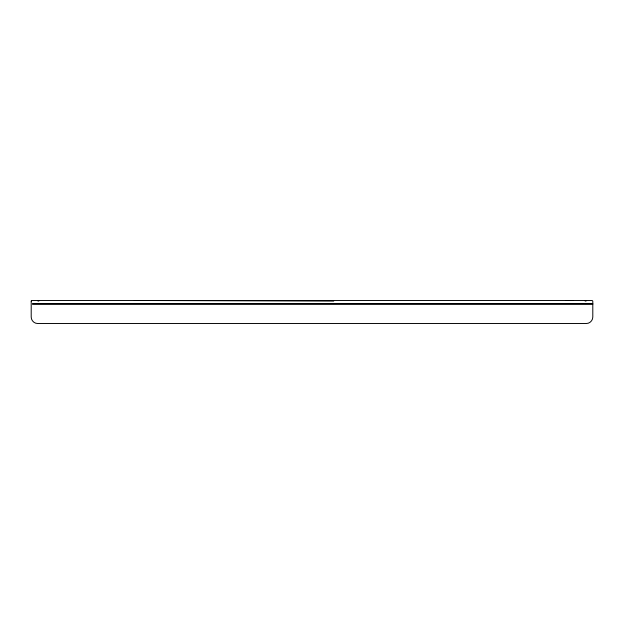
<?xml version="1.0" encoding="UTF-8"?>
<svg xmlns="http://www.w3.org/2000/svg" width="624" height="624" viewBox="0 0 624 624"><rect width="100%" height="100%" fill="white"/><g stroke="black" fill="none" stroke-linecap="round" stroke-linejoin="round"><path stroke-width="0.94" d="M38.704 301.049L39.351 300.479M585.936 301.049L586.583 300.479M573.277 300.479L565.438 300.479M32.44 303.904L592.8 303.904M32.44 304.013L592.8 304.013M134.347 300.479L333.731 301.08M584.649 300.479L585.296 301.049M37.417 300.479L38.064 301.049M31.208 301.049L31.2 316.984C31.13 320.479 34.242 323.591 37.729 323.521L586.271 323.521C589.758 323.591 592.87 320.479 592.8 316.984L592.8 301.135L592.145 300.479L31.855 300.479L31.208 301.049"/></g></svg>
